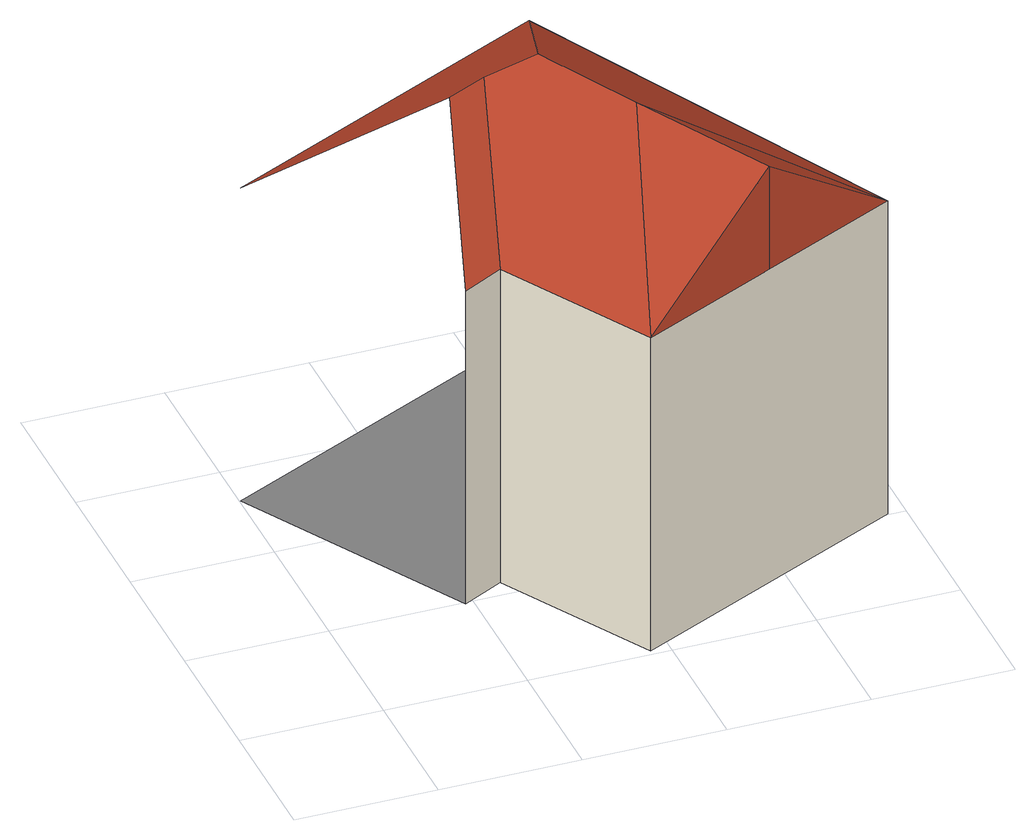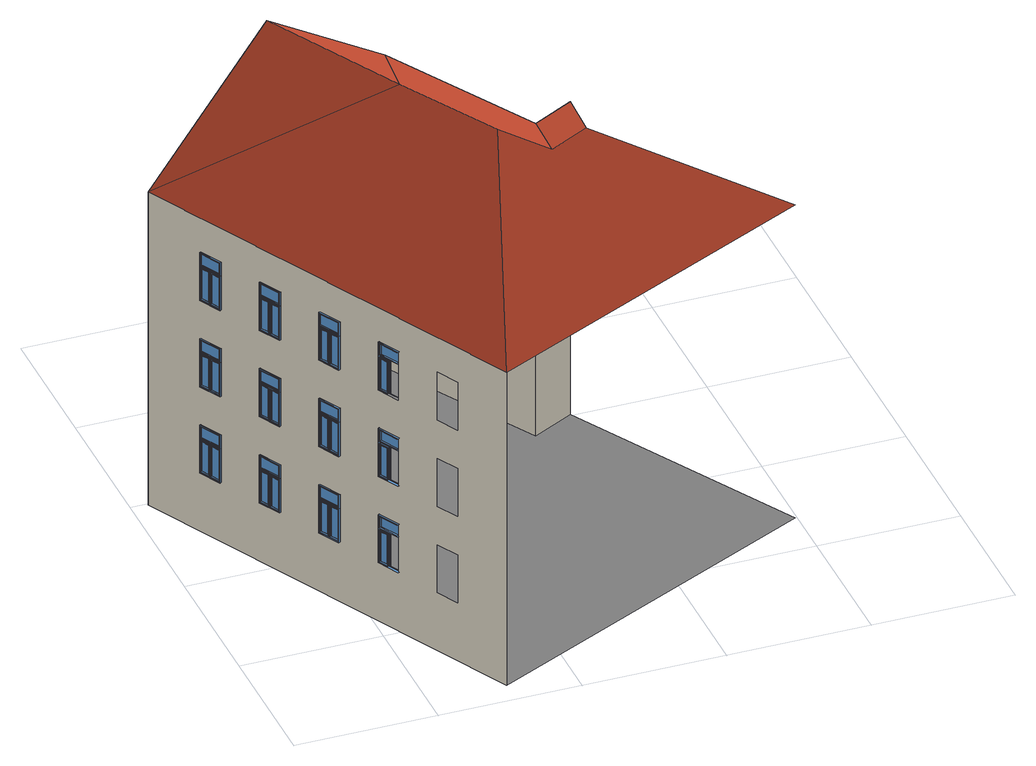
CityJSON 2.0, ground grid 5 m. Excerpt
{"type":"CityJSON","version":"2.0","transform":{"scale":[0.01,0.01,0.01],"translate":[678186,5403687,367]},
"CityObjects":{
"building1":{"type":"Building","attributes":{"measuredHeight":16.21},"geometry":[{"type":"MultiSurface","lod":"3","boundaries":[[[0,1,2,3]],[[1,4,5,2]],[[2,6,7,3]],[[1,0,8,9,10,4]],[[5,11,12,6,2]],[[12,13,14,7,6]],[[5,15,11]],[[15,5,16]],[[4,10,17,16,5]],[[13,12,11,17]],[[15,17,11]],[[17,15,16]],[[18,19,20,21],[22,23,24,25,26,27,28,29]],[[30,31,32,33],[34,35,36,37,38,39,40,41]],[[42,43,44,45],[46,47,48,49,50,51,52,53]],[[27,24,23,28]],[[39,36,35,40]],[[51,48,47,52]],[[54,18,19,55],[56,57,58,59]],[[60,30,31,61],[62,63,64,65]],[[66,42,43,67],[68,69,70,71]],[[58,72,73,59]],[[56,74,75,57]],[[64,76,77,65]],[[62,78,79,63]],[[70,80,81,71]],[[68,82,83,69]],[[84,85,86,87]],[[88,89,90,91]],[[92,93,94,95]],[[75,72,73,74],[85,84,87,86]],[[79,76,77,78],[89,88,91,90]],[[83,80,81,82],[93,92,95,94]],[[28,23,96,97]],[[40,35,98,99]],[[52,47,100,101]],[[102,103,84,85]],[[104,105,88,89]],[[106,107,92,93]],[[108,109,86,87]],[[110,111,90,91]],[[112,113,94,95]],[[72,114,115,73]],[[74,116,117,75]],[[76,118,119,77]],[[78,120,121,79]],[[80,122,123,81]],[[82,124,125,83]],[[126,127,54,55]],[[128,21,20,129]],[[130,131,60,61]],[[132,33,32,133]],[[134,135,66,67]],[[136,29,28,97]],[[96,23,22,137]],[[138,41,40,99]],[[98,35,34,139]],[[140,53,52,101]],[[100,47,46,141]],[[142,143,144,145]],[[146,147,148,149]],[[150,151,152,153]],[[96,137,136,97],[143,144,154,155]],[[98,139,138,99],[147,148,156,157]],[[100,141,140,101],[151,152,158,159]],[[59,73,74,56]],[[65,77,78,62]],[[71,81,82,68]],[[137,22,29,136]],[[139,34,41,138]],[[141,46,53,140]],[[145,144,154,160]],[[149,148,156,161]],[[153,152,158,162]],[[163,155,143,142]],[[164,157,147,146]],[[165,159,151,150]],[[166,167,168,169]],[[170,171,172,173]],[[174,175,176,177]],[[109,102,85,86]],[[111,104,89,90]],[[113,106,93,94]],[[167,178,179,168],[145,160,163,142]],[[171,180,181,172],[149,161,164,146]],[[175,182,183,176],[153,162,165,150]],[[142,145,160,163]],[[146,149,161,164]],[[150,153,162,165]],[[160,154,155,163]],[[161,156,157,164]],[[162,158,159,165]],[[73,115,116,74]],[[77,119,120,78]],[[81,123,124,82]],[[169,168,179,184]],[[185,178,167,166]],[[173,172,181,186]],[[187,180,171,170]],[[177,176,183,188]],[[189,182,175,174]],[[190,126,55,19]],[[19,190,129,20]],[[191,130,61,31]],[[31,191,133,32]],[[192,134,67,43]],[[43,192,193,44]],[[184,179,178,185]],[[186,181,180,187]],[[188,183,182,189]],[[194,116,115,195]],[[196,120,119,197]],[[198,124,123,199]],[[200,201,202,203]],[[204,205,206,207]],[[208,209,210,211]],[[212,213,214,215]],[[216,217,218,219]],[[220,221,222,223]],[[203,224,225,200]],[[207,226,227,204]],[[211,228,229,208]],[[230,231,232,233]],[[234,235,231,232]],[[236,237,238,239]],[[240,241,237,238]],[[242,243,244,245]],[[246,247,243,244]],[[215,214,248,249]],[[219,218,250,251]],[[223,222,252,253]],[[254,255,213,212]],[[256,257,217,216]],[[258,259,221,220]],[[260,261,262,263]],[[264,265,266,267]],[[268,269,270,271]],[[212,215,249,254],[272,273,274,275]],[[216,219,251,256],[276,277,278,279]],[[220,223,253,258],[280,281,282,283]],[[232,284,285,234],[286,287,248,214,213,255,288,289]],[[233,232,284,290],[291,202,201,292]],[[238,293,294,240],[295,296,250,218,217,257,297,298]],[[239,238,293,299],[300,206,205,301]],[[244,302,303,246],[304,305,252,222,221,259,306,307]],[[245,244,302,308],[309,210,209,310]],[[255,248,287,288]],[[257,250,296,297]],[[259,252,305,306]],[[201,200,311,292]],[[291,312,203,202]],[[205,204,313,301]],[[300,314,207,206]],[[209,208,315,310]],[[309,316,211,210]],[[248,255,254,249]],[[250,257,256,251]],[[252,259,258,253]],[[263,317,318,262]],[[267,319,320,266]],[[271,321,322,270]],[[203,200,311,312],[317,263,262,318]],[[207,204,313,314],[319,267,266,320]],[[211,208,315,316],[321,271,270,322]],[[323,274,273,324]],[[325,278,277,326]],[[327,282,281,328]],[[329,225,224,330]],[[331,227,226,332]],[[333,229,228,334]],[[335,336,337,338]],[[339,340,341,342]],[[343,344,345,346]],[[288,287,347,348]],[[297,296,349,350]],[[306,305,351,352]],[[353,354,337,336],[323,355,356,324]],[[357,358,341,340],[325,359,360,326]],[[361,362,345,344],[327,363,364,328]],[[323,355,356,324]],[[325,359,360,326]],[[327,363,364,328]],[[355,275,274,323]],[[359,279,278,325]],[[363,283,282,327]],[[200,225,365,311]],[[204,227,366,313]],[[208,229,367,315]],[[261,368,318,262]],[[265,369,320,266]],[[269,370,322,270]],[[371,260,263,317]],[[312,372,224,203]],[[373,264,267,319]],[[314,374,226,207]],[[375,268,271,321]],[[316,376,228,211]],[[377,353,336,335]],[[378,357,340,339]],[[379,361,344,343]],[[338,337,354,380]],[[342,341,358,381]],[[346,345,362,382]],[[235,234,285,383]],[[241,240,294,384]],[[247,246,303,385]],[[231,386,284,232]],[[387,230,233,290]],[[237,388,293,238]],[[389,236,239,299]],[[243,390,302,244]],[[391,242,245,308]],[[392,289,288,348]],[[393,298,297,350]],[[394,307,306,352]],[[347,287,286,395]],[[349,296,295,396]],[[351,305,304,397]],[[398,399,400,401]],[[402,403,404,405]],[[406,407,408,409]],[[347,395,392,348],[399,400,410,411]],[[349,396,393,350],[403,404,412,413]],[[351,397,394,352],[407,408,414,415]],[[224,225,365,372],[371,260,261,368]],[[226,227,366,374],[373,264,265,369]],[[228,229,367,376],[375,268,269,370]],[[260,371,368,261]],[[264,373,369,265]],[[268,375,370,269]],[[292,311,312,291]],[[301,313,314,300]],[[310,315,316,309]],[[380,354,353,377]],[[381,358,357,378]],[[382,362,361,379]],[[395,286,289,392]],[[396,295,298,393]],[[397,304,307,394]],[[330,224,372,416]],[[332,226,374,417]],[[334,228,376,418]],[[419,365,225,329]],[[420,366,227,331]],[[421,367,229,333]],[[422,411,399,398]],[[423,413,403,402]],[[424,415,407,406]],[[401,400,410,425]],[[405,404,412,426]],[[409,408,414,427]],[[428,429,430,431]],[[432,433,434,435]],[[436,437,438,439]],[[377,428,431,380]],[[378,432,435,381]],[[379,436,439,382]],[[231,230,387,386],[329,330,416,419]],[[237,236,389,388],[331,332,417,420]],[[243,242,391,390],[333,334,418,421]],[[231,386,383,235],[335,338,380,431,440,441,428,377]],[[237,388,384,241],[339,342,381,435,442,443,432,378]],[[243,390,385,247],[343,346,382,439,444,445,436,379]],[[10,9,13,17],[446,447,448,449],[450,451,452,453],[247,385,391,242],[193,134,135,454],[455,456,457,458],[459,460,461,462],[463,464,465,466],[384,389,236,241],[133,130,131,132],[467,468,469,470],[471,472,473,474],[475,476,477,478],[383,387,230,235],[129,126,127,128],[479,480,481,482]],[[368,371,317,318]],[[369,373,319,320]],[[370,375,321,322]],[[398,401,425,422]],[[402,405,426,423]],[[406,409,427,424]],[[429,483,484,430],[401,425,422,398]],[[433,485,486,434],[405,426,423,402]],[[437,487,488,438],[409,427,424,406]],[[425,410,411,422]],[[426,412,413,423]],[[427,414,415,424]],[[311,365,372,312]],[[313,366,374,314]],[[315,367,376,316]],[[431,430,484,440]],[[441,483,429,428]],[[435,434,486,442]],[[443,485,433,432]],[[439,438,488,444]],[[445,487,437,436]],[[386,387,290,284]],[[284,386,383,285]],[[388,389,299,293]],[[293,388,384,294]],[[390,391,308,302]],[[302,390,385,303]],[[440,484,483,441]],[[442,486,485,443]],[[444,488,487,445]],[[416,372,365,419]],[[417,374,366,420]],[[418,376,367,421]],[[489,490,491,492]],[[493,494,495,496]],[[497,498,499,500]],[[501,502,503,504]],[[505,506,507,508]],[[509,510,511,512]],[[492,513,514,489]],[[496,515,516,493]],[[500,517,518,497]],[[477,519,520,521]],[[522,478,519,520]],[[464,523,524,525]],[[526,465,523,524]],[[450,527,528,529]],[[530,451,527,528]],[[531,532,502,501]],[[533,534,506,505]],[[535,536,510,509]],[[504,503,537,538]],[[508,507,539,540]],[[512,511,541,542]],[[543,544,545,546]],[[547,548,549,550]],[[551,552,553,554]],[[501,504,538,531],[555,556,557,558]],[[505,508,540,533],[559,560,561,562]],[[509,512,542,535],[563,564,565,566]],[[532,537,567,568]],[[534,539,569,570]],[[536,541,571,572]],[[520,573,574,522],[575,567,537,503,502,532,568,576]],[[521,520,573,577],[578,491,490,579]],[[524,580,581,526],[582,569,539,507,506,534,570,583]],[[525,524,580,584],[585,495,494,586]],[[528,587,588,530],[589,571,541,511,510,536,572,590]],[[529,528,587,591],[592,499,498,593]],[[490,489,594,579]],[[578,595,492,491]],[[494,493,596,586]],[[585,597,496,495]],[[498,497,598,593]],[[592,599,500,499]],[[537,532,531,538]],[[539,534,533,540]],[[541,536,535,542]],[[600,557,556,601]],[[602,561,560,603]],[[604,565,564,605]],[[546,606,607,545]],[[550,608,609,549]],[[554,610,611,553]],[[492,489,594,595],[606,546,545,607]],[[496,493,596,597],[608,550,549,609]],[[500,497,598,599],[610,554,553,611]],[[612,514,513,613]],[[614,516,515,615]],[[616,518,517,617]],[[618,619,620,621]],[[622,623,624,625]],[[626,627,628,629]],[[568,567,630,631]],[[570,569,632,633]],[[572,571,634,635]],[[600,636,637,601]],[[602,638,639,603]],[[604,640,641,605]],[[636,558,557,600]],[[638,562,561,602]],[[640,566,565,604]],[[642,643,620,619],[600,636,637,601]],[[644,645,624,623],[602,638,639,603]],[[646,647,628,627],[604,640,641,605]],[[544,648,607,545]],[[548,649,609,549]],[[552,650,611,553]],[[651,543,546,606]],[[652,547,550,608]],[[653,551,554,610]],[[489,514,654,594]],[[493,516,655,596]],[[497,518,656,598]],[[595,657,513,492]],[[597,658,515,496]],[[599,659,517,500]],[[621,620,643,660]],[[661,642,619,618]],[[625,624,645,662]],[[663,644,623,622]],[[629,628,647,664]],[[665,646,627,626]],[[478,522,574,475]],[[465,526,581,466]],[[451,530,588,452]],[[519,666,573,520]],[[476,477,521,577]],[[523,667,580,524]],[[463,464,525,584]],[[527,668,587,528]],[[453,450,529,591]],[[669,576,568,631]],[[670,583,570,633]],[[671,590,572,635]],[[630,567,575,672]],[[632,569,582,673]],[[634,571,589,674]],[[675,676,677,678]],[[679,680,681,682]],[[683,684,685,686]],[[630,672,669,631],[676,677,687,688]],[[632,673,670,633],[680,681,689,690]],[[634,674,671,635],[684,685,691,692]],[[543,651,648,544]],[[513,514,654,657],[651,543,544,648]],[[547,652,649,548]],[[515,516,655,658],[652,547,548,649]],[[551,653,650,552]],[[517,518,656,659],[653,551,552,650]],[[579,594,595,578]],[[586,596,597,585]],[[593,598,599,592]],[[660,643,642,661]],[[662,645,644,663]],[[664,647,646,665]],[[672,575,576,669]],[[673,582,583,670]],[[674,589,590,671]],[[613,513,657,693]],[[694,654,514,612]],[[615,515,658,695]],[[696,655,516,614]],[[617,517,659,697]],[[698,656,518,616]],[[678,677,687,699]],[[682,681,689,700]],[[686,685,691,701]],[[702,688,676,675]],[[703,690,680,679]],[[704,692,684,683]],[[705,706,707,708]],[[709,710,711,712]],[[713,714,715,716]],[[519,477,476,666],[612,613,693,694]],[[523,464,463,667],[614,615,695,696]],[[527,450,453,668],[616,617,697,698]],[[661,705,708,660]],[[519,666,475,478],[618,621,660,708,717,718,705,661]],[[663,709,712,662]],[[523,667,466,465],[622,625,662,712,719,720,709,663]],[[665,713,716,664]],[[527,668,452,451],[626,629,664,716,721,722,713,665]],[[648,651,606,607]],[[649,652,608,609]],[[650,653,610,611]],[[706,723,724,707],[678,699,702,675]],[[710,725,726,711],[682,700,703,679]],[[714,727,728,715],[686,701,704,683]],[[675,678,699,702]],[[679,682,700,703]],[[683,686,701,704]],[[699,687,688,702]],[[700,689,690,703]],[[701,691,692,704]],[[594,654,657,595]],[[596,655,658,597]],[[598,656,659,599]],[[718,723,706,705]],[[720,725,710,709]],[[722,727,714,713]],[[708,707,724,717]],[[712,711,726,719]],[[716,715,728,721]],[[666,476,577,573]],[[573,666,475,574]],[[667,463,584,580]],[[580,667,466,581]],[[668,453,591,587]],[[587,668,452,588]],[[717,724,723,718]],[[719,726,725,720]],[[721,728,727,722]],[[693,657,654,694]],[[695,658,655,696]],[[697,659,656,698]],[[729,730,731,732]],[[733,734,735,736]],[[737,738,739,740]],[[741,742,743,744]],[[745,746,747,748]],[[749,750,751,752]],[[732,753,754,729]],[[736,755,756,733]],[[740,757,758,737]],[[472,759,760,761]],[[762,473,759,760]],[[461,763,764,765]],[[766,462,763,764]],[[449,767,768,769]],[[770,446,767,768]],[[744,743,771,772]],[[773,774,742,741]],[[748,747,775,776]],[[777,778,746,745]],[[752,751,779,780]],[[781,782,750,749]],[[783,784,785,786]],[[787,788,789,790]],[[791,792,793,794]],[[741,744,772,773],[795,796,797,798]],[[745,748,776,777],[799,800,801,802]],[[749,752,780,781],[803,804,805,806]],[[760,807,808,762],[809,810,771,743,742,774,811,812]],[[761,760,807,813],[814,731,730,815]],[[764,816,817,766],[818,819,775,747,746,778,820,821]],[[765,764,816,822],[823,735,734,824]],[[768,825,826,770],[827,828,779,751,750,782,829,830]],[[769,768,825,831],[832,739,738,833]],[[774,771,810,811]],[[778,775,819,820]],[[782,779,828,829]],[[730,729,834,815]],[[734,733,835,824]],[[738,737,836,833]],[[814,837,732,731]],[[823,838,736,735]],[[832,839,740,739]],[[771,774,773,772]],[[775,778,777,776]],[[779,782,781,780]],[[732,729,834,837],[840,786,785,841]],[[736,733,835,838],[842,790,789,843]],[[740,737,836,839],[844,794,793,845]],[[846,797,796,847]],[[848,801,800,849]],[[850,805,804,851]],[[786,840,841,785]],[[790,842,843,789]],[[794,844,845,793]],[[852,754,753,853]],[[854,756,755,855]],[[856,758,757,857]],[[858,859,860,861]],[[862,863,864,865]],[[866,867,868,869]],[[811,810,870,871]],[[820,819,872,873]],[[829,828,874,875]],[[876,877,860,859],[846,878,879,847]],[[880,881,864,863],[848,882,883,849]],[[884,885,868,867],[850,886,887,851]],[[846,878,879,847]],[[848,882,883,849]],[[850,886,887,851]],[[878,798,797,846]],[[882,802,801,848]],[[886,806,805,850]],[[729,754,888,834]],[[837,889,753,732]],[[733,756,890,835]],[[838,891,755,736]],[[737,758,892,836]],[[839,893,757,740]],[[784,894,841,785]],[[895,783,786,840]],[[788,896,843,789]],[[897,787,790,842]],[[792,898,845,793]],[[899,791,794,844]],[[861,860,877,900]],[[901,876,859,858]],[[865,864,881,902]],[[903,880,863,862]],[[869,868,885,904]],[[905,884,867,866]],[[473,762,808,474]],[[462,766,817,459]],[[446,770,826,447]],[[759,906,807,760]],[[471,472,761,813]],[[763,907,816,764]],[[460,461,765,822]],[[767,908,825,768]],[[448,449,769,831]],[[909,812,811,871]],[[910,821,820,873]],[[911,830,829,875]],[[870,810,809,912]],[[872,819,818,913]],[[874,828,827,914]],[[915,916,917,918]],[[919,920,921,922]],[[923,924,925,926]],[[870,912,909,871],[916,917,927,928]],[[872,913,910,873],[920,921,929,930]],[[874,914,911,875],[924,925,931,932]],[[783,895,894,784]],[[787,897,896,788]],[[791,899,898,792]],[[753,754,888,889],[895,783,784,894]],[[755,756,890,891],[897,787,788,896]],[[757,758,892,893],[899,791,792,898]],[[815,834,837,814]],[[824,835,838,823]],[[833,836,839,832]],[[900,877,876,901]],[[902,881,880,903]],[[904,885,884,905]],[[912,809,812,909]],[[913,818,821,910]],[[914,827,830,911]],[[853,753,889,933]],[[934,888,754,852]],[[855,755,891,935]],[[936,890,756,854]],[[857,757,893,937]],[[938,892,758,856]],[[918,917,927,939]],[[922,921,929,940]],[[926,925,931,941]],[[942,928,916,915]],[[943,930,920,919]],[[944,932,924,923]],[[945,946,947,948]],[[949,950,951,952]],[[953,954,955,956]],[[901,945,948,900]],[[903,949,952,902]],[[905,953,956,904]],[[759,472,471,906],[852,853,933,934]],[[763,461,460,907],[854,855,935,936]],[[767,449,448,908],[856,857,937,938]],[[759,906,474,473],[858,861,900,948,957,958,945,901]],[[763,907,459,462],[862,865,902,952,959,960,949,903]],[[767,908,447,446],[866,869,904,956,961,962,953,905]],[[894,895,840,841]],[[896,897,842,843]],[[898,899,844,845]],[[915,918,939,942]],[[919,922,940,943]],[[923,926,941,944]],[[946,963,964,947],[918,939,942,915]],[[950,965,966,951],[922,940,943,919]],[[954,967,968,955],[926,941,944,923]],[[939,927,928,942]],[[940,929,930,943]],[[941,931,932,944]],[[834,888,889,837]],[[835,890,891,838]],[[836,892,893,839]],[[948,947,964,957]],[[958,963,946,945]],[[952,951,966,959]],[[960,965,950,949]],[[956,955,968,961]],[[962,967,954,953]],[[906,471,813,807]],[[807,906,474,808]],[[907,460,822,816]],[[816,907,459,817]],[[908,448,831,825]],[[825,908,447,826]],[[957,964,963,958]],[[959,966,965,960]],[[961,968,967,962]],[[933,889,888,934]],[[935,891,890,936]],[[937,893,892,938]]],"semantics":{"surfaces":[{"type":"WallSurface"},{"type":"RoofSurface","klumMaterialClass":"Ceramic","klumMaterialIndex":"D201","materialUncertainty":"0.3"},{"type":"GroundSurface"},{"type":"RoofSurface"},{"type":"Window","frameKlumMaterialClass":"Wood","frameKlumMaterialIndex":"L101","frameMaterialUncertainty":"0.5","paneMaterialClass":"Glass"},{"type":"WallSurface","klumMaterialClass":"Brick","klumMaterialIndex":"B001","materialUncertainty":"0.3"}],"values":[0,0,1,2,1,1,1,3,0,1,1,3,4,4,4,4,4,4,4,4,4,4,4,4,4,4,4,4,4,4,4,4,4,4,4,4,4,4,4,4,4,4,4,4,4,4,4,4,4,4,4,4,4,4,4,4,4,4,4,4,4,4,4,4,4,4,4,4,4,4,4,4,4,4,4,4,4,4,4,4,4,4,4,4,4,4,4,4,4,4,4,4,4,4,4,4,4,4,4,4,4,4,4,4,4,4,4,4,4,4,4,4,4,4,4,4,4,4,4,4,4,4,4,4,4,4,4,4,4,4,4,4,4,4,4,4,4,4,4,4,4,4,4,4,4,4,4,4,4,4,4,4,4,4,4,4,4,4,4,4,4,4,4,4,4,4,4,4,4,4,4,4,4,4,4,4,4,4,4,4,4,4,4,4,4,4,4,4,4,4,4,4,4,4,4,4,4,4,4,4,4,4,4,4,4,4,4,4,4,4,4,4,4,4,4,4,4,4,4,4,4,4,4,4,4,4,4,4,4,4,4,4,4,4,4,4,4,4,4,4,4,4,4,4,4,4,4,4,4,4,4,4,4,4,4,4,4,4,4,4,4,4,4,5,4,4,4,4,4,4,4,4,4,4,4,4,4,4,4,4,4,4,4,4,4,4,4,4,4,4,4,4,4,4,4,4,4,4,4,4,4,4,4,4,4,4,4,4,4,4,4,4,4,4,4,4,4,4,4,4,4,4,4,4,4,4,4,4,4,4,4,4,4,4,4,4,4,4,4,4,4,4,4,4,4,4,4,4,4,4,4,4,4,4,4,4,4,4,4,4,4,4,4,4,4,4,4,4,4,4,4,4,4,4,4,4,4,4,4,4,4,4,4,4,4,4,4,4,4,4,4,4,4,4,4,4,4,4,4,4,4,4,4,4,4,4,4,4,4,4,4,4,4,4,4,4,4,4,4,4,4,4,4,4,4,4,4,4,4,4,4,4,4,4,4,4,4,4,4,4,4,4,4,4,4,4,4,4,4,4,4,4,4,4,4,4,4,4,4,4,4,4,4,4,4,4,4,4,4,4,4,4,4,4,4,4,4,4,4,4,4,4,4,4,4,4,4,4,4,4,4,4,4,4,4,4,4,4,4,4,4,4,4,4,4,4,4,4,4,4,4,4,4,4,4,4,4,4,4,4,4,4,4,4,4,4,4,4,4,4,4,4,4,4,4,4,4,4,4,4,4,4,4,4,4,4,4,4,4,4,4,4,4,4,4,4,4,4,4,4,4,4,4,4,4,4,4,4,4,4,4,4,4,4,4,4,4,4,4,4,4,4,4,4,4,4,4,4,4,4,4,4,4,4,4,4,4,4,4,4,4,4,4,4,4,4,4,4,4,4,4,4,4,4,4,4,4,4,4,4,4,4,4,4,4,4,4,4,4,4,4,4,4,4,4,4,4,4,4,4,4,4,4,4,4,4,4,4,4,4,4,4,4,4,4,4,4,4,4,4,4,4,4]}}]}
},
"vertices":[
[471,491,42],[621,571,42],[621,571,1256],[471,491,1256],[934,21,42],[934,21,1256],[799,1191,1579],[652,1116,1582],[4,1319,42],[1228,1910,42],[1939,504,42],[1167,767,1656],[967,1139,1663],[1228,1910,1256],[4,1319,1256],[1436,263,1656],[1436,263,1256],[1939,504,1256],[1434,1481,399],[1475,1400,399],[1475,1400,266],[1434,1481,266],[1473,1404,395],[1455,1438,395],[1453,1443,395],[1436,1478,395],[1436,1478,270],[1453,1443,270],[1455,1438,270],[1473,1404,270],[1434,1481,734],[1475,1400,734],[1475,1400,601],[1434,1481,601],[1473,1404,730],[1455,1438,730],[1453,1443,730],[1436,1478,730],[1436,1478,605],[1453,1443,605],[1455,1438,605],[1473,1404,605],[1434,1481,1069],[1475,1400,1069],[1475,1400,936],[1434,1481,936],[1473,1404,1065],[1455,1438,1065],[1453,1443,1065],[1436,1478,1065],[1436,1478,940],[1453,1443,940],[1455,1438,940],[1473,1404,940],[1434,1481,452],[1475,1400,452],[1473,1403,402],[1435,1478,402],[1435,1478,449],[1473,1403,449],[1434,1481,787],[1475,1400,787],[1473,1403,737],[1435,1478,737],[1435,1478,784],[1473,1403,784],[1434,1481,1122],[1475,1400,1122],[1473,1403,1072],[1435,1478,1072],[1435,1478,1119],[1473,1403,1119],[1436,1478,449],[1474,1404,449],[1474,1404,402],[1436,1478,402],[1436,1478,784],[1474,1404,784],[1474,1404,737],[1436,1478,737],[1436,1478,1119],[1474,1404,1119],[1474,1404,1072],[1436,1478,1072],[1438,1475,446],[1473,1407,446],[1473,1407,406],[1438,1475,406],[1438,1475,781],[1473,1407,781],[1473,1407,741],[1438,1475,741],[1438,1475,1116],[1473,1407,1116],[1473,1407,1076],[1438,1475,1076],[1458,1439,395],[1458,1439,270],[1458,1439,730],[1458,1439,605],[1458,1439,1065],[1458,1439,940],[1478,1410,446],[1444,1478,446],[1478,1410,781],[1444,1478,781],[1478,1410,1116],[1444,1478,1116],[1444,1478,406],[1478,1410,406],[1444,1478,741],[1478,1410,741],[1444,1478,1076],[1478,1410,1076],[1442,1481,449],[1480,1407,449],[1480,1407,402],[1442,1481,402],[1442,1481,784],[1480,1407,784],[1480,1407,737],[1442,1481,737],[1442,1481,1119],[1480,1407,1119],[1480,1407,1072],[1442,1481,1072],[1483,1405,452],[1443,1485,452],[1443,1485,266],[1483,1405,266],[1483,1405,787],[1443,1485,787],[1443,1485,601],[1483,1405,601],[1483,1405,1122],[1443,1485,1122],[1475,1405,270],[1475,1405,395],[1475,1405,605],[1475,1405,730],[1475,1405,940],[1475,1405,1065],[1464,1437,389],[1460,1435,389],[1460,1435,276],[1464,1437,276],[1464,1437,724],[1460,1435,724],[1460,1435,611],[1464,1437,611],[1464,1437,1059],[1460,1435,1059],[1460,1435,946],[1464,1437,946],[1473,1409,276],[1473,1409,389],[1473,1409,611],[1473,1409,724],[1473,1409,946],[1473,1409,1059],[1477,1412,276],[1477,1412,611],[1477,1412,946],[1477,1412,389],[1477,1412,724],[1477,1412,1059],[1464,1443,395],[1462,1442,395],[1462,1442,270],[1464,1443,270],[1464,1443,730],[1462,1442,730],[1462,1442,605],[1464,1443,605],[1464,1443,1065],[1462,1442,1065],[1462,1442,940],[1464,1443,940],[1480,1407,395],[1480,1407,270],[1480,1407,730],[1480,1407,605],[1480,1407,1065],[1480,1407,940],[1482,1408,270],[1482,1408,395],[1482,1408,605],[1482,1408,730],[1482,1408,940],[1482,1408,1065],[1483,1405,399],[1483,1405,734],[1483,1405,1069],[1483,1405,936],[1482,1408,402],[1482,1408,449],[1482,1408,737],[1482,1408,784],[1482,1408,1072],[1482,1408,1119],[1554,1246,449],[1553,1245,449],[1553,1245,402],[1554,1246,402],[1554,1246,784],[1553,1245,784],[1553,1245,737],[1554,1246,737],[1554,1246,1119],[1553,1245,1119],[1553,1245,1072],[1554,1246,1072],[1556,1246,270],[1553,1245,270],[1553,1245,395],[1556,1246,395],[1556,1246,605],[1553,1245,605],[1553,1245,730],[1556,1246,730],[1556,1246,940],[1553,1245,940],[1553,1245,1065],[1556,1246,1065],[1560,1248,402],[1560,1248,449],[1560,1248,737],[1560,1248,784],[1560,1248,1072],[1560,1248,1119],[1561,1252,452],[1561,1252,399],[1552,1248,399],[1552,1248,452],[1552,1248,266],[1561,1252,266],[1561,1252,787],[1561,1252,734],[1552,1248,734],[1552,1248,787],[1552,1248,601],[1561,1252,601],[1561,1252,1122],[1561,1252,1069],[1552,1248,1069],[1552,1248,1122],[1552,1248,936],[1561,1252,936],[1571,1210,395],[1573,1211,395],[1571,1210,730],[1573,1211,730],[1571,1210,1065],[1573,1211,1065],[1573,1211,270],[1571,1210,270],[1573,1211,605],[1571,1210,605],[1573,1211,940],[1571,1210,940],[1561,1245,446],[1561,1245,406],[1556,1242,406],[1556,1242,446],[1561,1245,781],[1561,1245,741],[1556,1242,741],[1556,1242,781],[1561,1245,1116],[1561,1245,1076],[1556,1242,1076],[1556,1242,1116],[1558,1241,389],[1558,1241,276],[1571,1216,276],[1571,1216,389],[1558,1241,724],[1558,1241,611],[1571,1216,611],[1571,1216,724],[1558,1241,1059],[1558,1241,946],[1571,1216,946],[1571,1216,1059],[1592,1167,399],[1592,1167,266],[1591,1171,395],[1573,1205,395],[1573,1205,270],[1591,1171,270],[1592,1167,452],[1591,1170,402],[1591,1170,449],[1592,1167,734],[1592,1167,601],[1591,1171,730],[1573,1205,730],[1573,1205,605],[1591,1171,605],[1592,1167,787],[1591,1170,737],[1591,1170,784],[1592,1167,1069],[1592,1167,936],[1591,1171,1065],[1573,1205,1065],[1573,1205,940],[1591,1171,940],[1592,1167,1122],[1591,1170,1072],[1591,1170,1119],[1592,1171,449],[1592,1171,402],[1592,1171,784],[1592,1171,737],[1592,1171,1119],[1592,1171,1072],[1590,1174,446],[1590,1174,406],[1590,1174,781],[1590,1174,741],[1590,1174,1116],[1590,1174,1076],[1575,1218,276],[1562,1243,276],[1575,1218,611],[1562,1243,611],[1575,1218,946],[1562,1243,946],[1562,1250,449],[1562,1250,402],[1562,1250,784],[1562,1250,737],[1562,1250,1119],[1562,1250,1072],[1562,1249,395],[1560,1248,395],[1560,1248,270],[1562,1249,270],[1562,1249,730],[1560,1248,730],[1560,1248,605],[1562,1249,605],[1562,1249,1065],[1560,1248,1065],[1560,1248,940],[1562,1249,940],[1575,1207,395],[1575,1207,270],[1575,1207,730],[1575,1207,605],[1575,1207,1065],[1575,1207,940],[1578,1213,395],[1578,1213,270],[1575,1218,389],[1562,1243,389],[1578,1213,730],[1578,1213,605],[1575,1218,724],[1562,1243,724],[1578,1213,1065],[1578,1213,940],[1575,1218,1059],[1562,1243,1059],[1598,1174,449],[1598,1174,784],[1598,1174,1119],[1596,1177,406],[1596,1177,741],[1596,1177,1076],[1596,1177,446],[1598,1174,402],[1596,1177,781],[1598,1174,737],[1596,1177,1116],[1598,1174,1072],[1580,1214,395],[1580,1214,730],[1580,1214,1065],[1580,1214,270],[1580,1214,605],[1580,1214,940],[1601,1172,266],[1601,1172,601],[1601,1172,936],[1601,1172,399],[1601,1172,452],[1601,1172,734],[1601,1172,787],[1601,1172,1069],[1601,1172,1122],[1593,1172,270],[1593,1172,605],[1593,1172,940],[1593,1172,395],[1593,1172,730],[1593,1172,1065],[1582,1204,389],[1578,1202,389],[1578,1202,276],[1582,1204,276],[1582,1204,724],[1578,1202,724],[1578,1202,611],[1582,1204,611],[1582,1204,1059],[1578,1202,1059],[1578,1202,946],[1582,1204,946],[1591,1176,276],[1591,1176,389],[1591,1176,611],[1591,1176,724],[1591,1176,946],[1591,1176,1059],[1600,1175,402],[1600,1175,737],[1600,1175,1072],[1600,1175,449],[1600,1175,784],[1600,1175,1119],[1595,1179,389],[1595,1179,724],[1595,1179,1059],[1595,1179,276],[1595,1179,611],[1595,1179,946],[1582,1210,395],[1580,1209,395],[1580,1209,270],[1582,1210,270],[1582,1210,730],[1580,1209,730],[1580,1209,605],[1582,1210,605],[1582,1210,1065],[1580,1209,1065],[1580,1209,940],[1582,1210,940],[1600,1175,270],[1600,1175,395],[1600,1175,605],[1600,1175,730],[1600,1175,940],[1600,1175,1065],[1796,787,936],[1837,706,936],[1837,706,1122],[1796,787,1122],[1678,1019,1122],[1678,1019,936],[1719,939,936],[1719,939,1122],[1443,1485,936],[1366,1638,936],[1366,1638,1122],[1325,1718,1122],[1325,1718,936],[1837,706,601],[1837,706,787],[1796,787,787],[1796,787,601],[1719,939,787],[1678,1019,787],[1678,1019,601],[1719,939,601],[1325,1718,601],[1366,1638,601],[1366,1638,787],[1325,1718,787],[1837,706,452],[1796,787,452],[1796,787,266],[1837,706,266],[1719,939,266],[1719,939,452],[1678,1019,452],[1678,1019,266],[1325,1718,266],[1366,1638,266],[1366,1638,452],[1325,1718,452],[1597,1174,395],[1597,1174,270],[1597,1174,730],[1597,1174,605],[1597,1174,1065],[1597,1174,940],[1672,1013,449],[1671,1012,449],[1671,1012,402],[1672,1013,402],[1672,1013,784],[1671,1012,784],[1671,1012,737],[1672,1013,737],[1672,1013,1119],[1671,1012,1119],[1671,1012,1072],[1672,1013,1072],[1673,1013,270],[1671,1012,270],[1671,1012,395],[1673,1013,395],[1673,1013,605],[1671,1012,605],[1671,1012,730],[1673,1013,730],[1673,1013,940],[1671,1012,940],[1671,1012,1065],[1673,1013,1065],[1678,1016,402],[1678,1016,449],[1678,1016,737],[1678,1016,784],[1678,1016,1072],[1678,1016,1119],[1678,1019,399],[1669,1015,399],[1669,1015,452],[1669,1015,266],[1678,1019,734],[1669,1015,734],[1669,1015,787],[1669,1015,601],[1678,1019,1069],[1669,1015,1069],[1669,1015,1122],[1669,1015,936],[1691,978,270],[1689,977,270],[1691,978,605],[1689,977,605],[1691,978,940],[1689,977,940],[1689,977,395],[1691,978,395],[1689,977,730],[1691,978,730],[1689,977,1065],[1691,978,1065],[1679,1012,446],[1679,1012,406],[1673,1010,406],[1673,1010,446],[1679,1012,781],[1679,1012,741],[1673,1010,741],[1673,1010,781],[1679,1012,1116],[1679,1012,1076],[1673,1010,1076],[1673,1010,1116],[1676,1008,389],[1676,1008,276],[1689,983,276],[1689,983,389],[1676,1008,724],[1676,1008,611],[1689,983,611],[1689,983,724],[1676,1008,1059],[1676,1008,946],[1689,983,946],[1689,983,1059],[1691,972,395],[1691,972,270],[1691,972,730],[1691,972,605],[1691,972,1065],[1691,972,940],[1710,935,399],[1710,935,266],[1708,938,395],[1708,938,270],[1710,935,452],[1709,937,402],[1709,937,449],[1710,935,734],[1710,935,601],[1708,938,730],[1708,938,605],[1710,935,787],[1709,937,737],[1709,937,784],[1710,935,1069],[1710,935,936],[1708,938,1065],[1708,938,940],[1710,935,1122],[1709,937,1072],[1709,937,1119],[1710,938,449],[1710,938,402],[1710,938,784],[1710,938,737],[1710,938,1119],[1710,938,1072],[1693,985,276],[1680,1011,276],[1693,985,611],[1680,1011,611],[1693,985,946],[1680,1011,946],[1708,941,446],[1708,941,406],[1708,941,781],[1708,941,741],[1708,941,1116],[1708,941,1076],[1680,1017,449],[1680,1017,402],[1680,1017,784],[1680,1017,737],[1680,1017,1119],[1680,1017,1072],[1680,1016,395],[1678,1015,395],[1678,1015,270],[1680,1016,270],[1680,1016,730],[1678,1015,730],[1678,1015,605],[1680,1016,605],[1680,1016,1065],[1678,1015,1065],[1678,1015,940],[1680,1016,940],[1693,974,395],[1693,974,270],[1693,974,730],[1693,974,605],[1693,974,1065],[1693,974,940],[1693,985,389],[1680,1011,389],[1693,985,724],[1680,1011,724],[1693,985,1059],[1680,1011,1059],[1695,980,395],[1695,980,270],[1695,980,730],[1695,980,605],[1695,980,1065],[1695,980,940],[1714,944,406],[1714,944,741],[1714,944,1076],[1714,944,446],[1714,944,781],[1714,944,1116],[1715,941,449],[1715,941,784],[1715,941,1119],[1715,941,402],[1715,941,737],[1715,941,1072],[1698,982,270],[1698,982,395],[1698,982,605],[1698,982,730],[1698,982,940],[1698,982,1065],[1719,939,399],[1719,939,734],[1719,939,1069],[1711,939,270],[1711,939,605],[1711,939,940],[1711,939,395],[1711,939,730],[1711,939,1065],[1700,971,389],[1695,969,389],[1695,969,276],[1700,971,276],[1700,971,724],[1695,969,724],[1695,969,611],[1700,971,611],[1700,971,1059],[1695,969,1059],[1695,969,946],[1700,971,946],[1708,943,276],[1708,943,389],[1708,943,611],[1708,943,724],[1708,943,946],[1708,943,1059],[1718,942,402],[1718,942,449],[1718,942,737],[1718,942,784],[1718,942,1072],[1718,942,1119],[1713,946,276],[1713,946,611],[1713,946,946],[1713,946,389],[1713,946,724],[1713,946,1059],[1700,977,395],[1698,976,395],[1698,976,270],[1700,977,270],[1700,977,730],[1698,976,730],[1698,976,605],[1700,977,605],[1700,977,1065],[1698,976,1065],[1698,976,940],[1700,977,940],[1717,942,270],[1717,942,395],[1717,942,605],[1717,942,730],[1717,942,940],[1717,942,1065],[1715,941,395],[1715,941,270],[1715,941,730],[1715,941,605],[1715,941,1065],[1715,941,940],[1790,780,449],[1789,779,449],[1789,779,402],[1790,780,402],[1790,780,784],[1789,779,784],[1789,779,737],[1790,780,737],[1790,780,1119],[1789,779,1119],[1789,779,1072],[1790,780,1072],[1791,780,270],[1789,779,270],[1789,779,395],[1791,780,395],[1791,780,605],[1789,779,605],[1789,779,730],[1791,780,730],[1791,780,940],[1789,779,940],[1789,779,1065],[1791,780,1065],[1795,783,402],[1795,783,449],[1795,783,737],[1795,783,784],[1795,783,1072],[1795,783,1119],[1796,787,399],[1787,782,399],[1787,782,452],[1787,782,266],[1796,787,734],[1787,782,734],[1787,782,787],[1787,782,601],[1796,787,1069],[1787,782,1069],[1787,782,1122],[1787,782,936],[1806,744,395],[1809,745,395],[1809,745,270],[1806,744,270],[1806,744,730],[1809,745,730],[1809,745,605],[1806,744,605],[1806,744,1065],[1809,745,1065],[1809,745,940],[1806,744,940],[1797,779,446],[1797,779,406],[1791,777,406],[1791,777,446],[1797,779,781],[1797,779,741],[1791,777,741],[1791,777,781],[1797,779,1116],[1797,779,1076],[1791,777,1076],[1791,777,1116],[1793,775,389],[1793,775,276],[1806,750,276],[1806,750,389],[1793,775,724],[1793,775,611],[1806,750,611],[1806,750,724],[1793,775,1059],[1793,775,946],[1806,750,946],[1806,750,1059],[1828,702,399],[1828,702,266],[1826,705,395],[1809,740,395],[1809,740,270],[1826,705,270],[1828,702,452],[1826,704,402],[1826,704,449],[1828,702,734],[1828,702,601],[1826,705,730],[1809,740,730],[1809,740,605],[1826,705,605],[1828,702,787],[1826,704,737],[1826,704,784],[1828,702,1069],[1828,702,936],[1826,705,1065],[1809,740,1065],[1809,740,940],[1826,705,940],[1828,702,1122],[1826,704,1072],[1826,704,1119],[1827,705,449],[1827,705,784],[1827,705,1119],[1827,705,402],[1827,705,737],[1827,705,1072],[1826,708,446],[1826,708,406],[1826,708,781],[1826,708,741],[1826,708,1116],[1826,708,1076],[1811,752,276],[1798,778,276],[1811,752,611],[1798,778,611],[1811,752,946],[1798,778,946],[1798,784,449],[1798,784,402],[1798,784,784],[1798,784,737],[1798,784,1119],[1798,784,1072],[1798,783,395],[1796,782,395],[1796,782,270],[1798,783,270],[1798,783,730],[1796,782,730],[1796,782,605],[1798,783,605],[1798,783,1065],[1796,782,1065],[1796,782,940],[1798,783,940],[1811,741,395],[1811,741,270],[1811,741,730],[1811,741,605],[1811,741,1065],[1811,741,940],[1813,747,395],[1813,747,270],[1811,752,389],[1798,778,389],[1813,747,730],[1813,747,605],[1811,752,724],[1798,778,724],[1813,747,1065],[1813,747,940],[1811,752,1059],[1798,778,1059],[1833,708,449],[1833,708,402],[1833,708,784],[1833,708,737],[1833,708,1119],[1833,708,1072],[1832,711,406],[1832,711,446],[1832,711,741],[1832,711,781],[1832,711,1076],[1832,711,1116],[1815,749,270],[1815,749,395],[1815,749,605],[1815,749,730],[1815,749,940],[1815,749,1065],[1837,706,399],[1837,706,734],[1837,706,1069],[1828,706,270],[1828,706,605],[1828,706,940],[1828,706,395],[1828,706,730],[1828,706,1065],[1818,738,389],[1813,736,389],[1813,736,276],[1818,738,276],[1818,738,724],[1813,736,724],[1813,736,611],[1818,738,611],[1818,738,1059],[1813,736,1059],[1813,736,946],[1818,738,946],[1826,711,276],[1826,711,389],[1826,711,611],[1826,711,724],[1826,711,946],[1826,711,1059],[1835,709,402],[1835,709,449],[1835,709,737],[1835,709,784],[1835,709,1072],[1835,709,1119],[1831,713,276],[1831,713,611],[1831,713,946],[1831,713,389],[1831,713,724],[1831,713,1059],[1818,744,395],[1815,743,395],[1815,743,270],[1818,744,270],[1818,744,730],[1815,743,730],[1815,743,605],[1818,744,605],[1818,744,1065],[1815,743,1065],[1815,743,940],[1818,744,940],[1835,709,270],[1835,709,395],[1835,709,605],[1835,709,730],[1835,709,940],[1835,709,1065],[1833,708,395],[1833,708,270],[1833,708,730],[1833,708,605],[1833,708,1065],[1833,708,940]
]}
